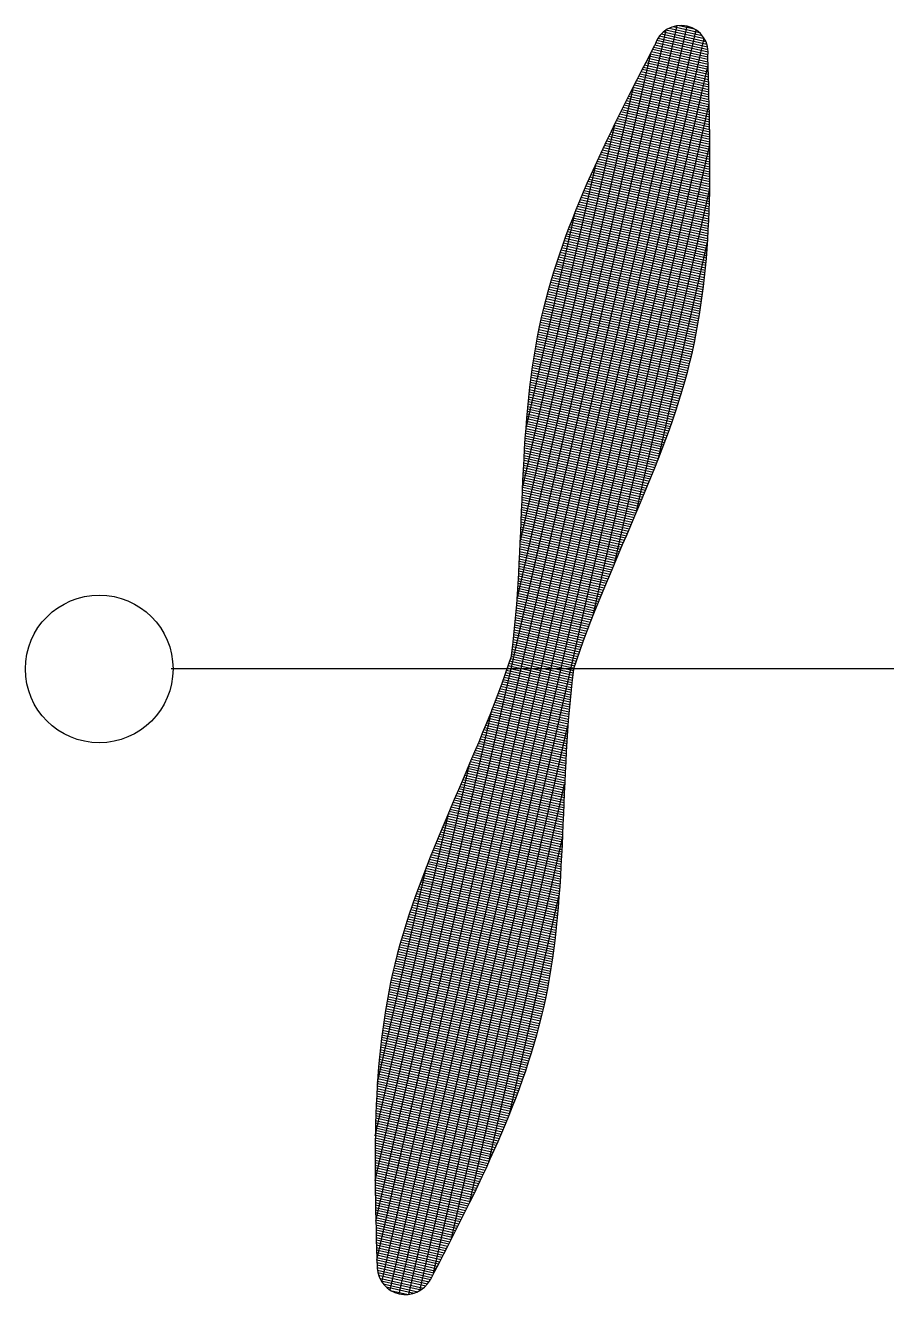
# Model space of a CAD drawing. Header units: inches. Extents: x 8.4 to 50.9, y 14.4 to 39.2.
# Drawn here: x 33.5567 to 33.8385, y 25.4927 to 25.9081 of the extents above; entities that cross this region are included whole.
import ezdxf

# ---------------------------------------------------------------- set-up
doc = ezdxf.new("R2010")
doc.units = ezdxf.units.IN
doc.header["$MEASUREMENT"] = 0
doc.layers.add('02', color=2, linetype='Continuous')

msp = doc.modelspace()

# ---------------------------------------------------------------- linework, layer by layer
at = {"layer": '02'}
for p, q in [((33.67339, 25.49682), (33.76644, 25.9067)), ((33.67605, 25.4942), (33.77, 25.90803)), ((33.67902, 25.49295), (33.77323, 25.9079)), ((33.68224, 25.49279), (33.77619, 25.90663)), ((33.76424, 25.90468), (33.77996, 25.90111)), ((33.76483, 25.90536), (33.77973, 25.90198)), ((33.76552, 25.90602), (33.77938, 25.90287)), ((33.76635, 25.90664), (33.7789, 25.90379)), ((33.76737, 25.90722), (33.77823, 25.90476)), ((33.76869, 25.90774), (33.77727, 25.90579)), ((33.77068, 25.9081), (33.77563, 25.90698)), ((33.68577, 25.49399), (33.77883, 25.9039)), ((33.76238, 25.90103), (33.78007, 25.89702)), ((33.76274, 25.90176), (33.78005, 25.89783)), ((33.763, 25.90252), (33.78014, 25.89863)), ((33.76334, 25.90326), (33.78016, 25.89944)), ((33.76375, 25.90398), (33.7801, 25.90026)), ((33.67176, 25.50401), (33.76153, 25.89938)), ((33.76012, 25.89666), (33.78021, 25.8921)), ((33.7605, 25.89739), (33.78019, 25.89292)), ((33.76087, 25.89812), (33.78016, 25.89374)), ((33.76125, 25.89885), (33.78014, 25.89456)), ((33.76163, 25.89957), (33.78012, 25.89538)), ((33.762, 25.9003), (33.78009, 25.8962)), ((33.69032, 25.49972), (33.78012, 25.89524)), ((33.75787, 25.89229), (33.78035, 25.88718)), ((33.75825, 25.89302), (33.78033, 25.888)), ((33.75862, 25.89374), (33.78031, 25.88882)), ((33.75899, 25.89447), (33.78029, 25.88964)), ((33.75937, 25.8952), (33.78026, 25.89046)), ((33.75975, 25.89593), (33.78024, 25.89128)), ((33.71763, 25.72037), (33.75569, 25.88802)), ((33.75601, 25.88864), (33.78046, 25.88309)), ((33.75638, 25.88937), (33.78044, 25.88391)), ((33.75675, 25.8901), (33.78042, 25.88473)), ((33.75712, 25.89083), (33.7804, 25.88554)), ((33.7575, 25.89156), (33.78038, 25.88636)), ((33.75378, 25.88426), (33.78058, 25.87818)), ((33.75415, 25.88499), (33.78056, 25.879)), ((33.75452, 25.88572), (33.78054, 25.87981)), ((33.75489, 25.88645), (33.78052, 25.88063)), ((33.75526, 25.88718), (33.7805, 25.88145)), ((33.75563, 25.88791), (33.78048, 25.88227)), ((33.74237, 25.71462), (33.78048, 25.88247)), ((33.75159, 25.87988), (33.78066, 25.87328)), ((33.75195, 25.88061), (33.78065, 25.87409)), ((33.75232, 25.88134), (33.78064, 25.87491)), ((33.75268, 25.88207), (33.78062, 25.87573)), ((33.75305, 25.8828), (33.78061, 25.87654)), ((33.75342, 25.88353), (33.78059, 25.87736)), ((33.71871, 25.73946), (33.74973, 25.87612)), ((33.74942, 25.87548), (33.78072, 25.86838)), ((33.74978, 25.87622), (33.78071, 25.86919)), ((33.75014, 25.87695), (33.78071, 25.87001)), ((33.7505, 25.87768), (33.7807, 25.87083)), ((33.75086, 25.87841), (33.78069, 25.87164)), ((33.75122, 25.87914), (33.78068, 25.87246)), ((33.74764, 25.87182), (33.78074, 25.8643)), ((33.748, 25.87255), (33.78074, 25.86512)), ((33.74835, 25.87329), (33.78074, 25.86593)), ((33.74871, 25.87402), (33.78073, 25.86675)), ((33.74906, 25.87475), (33.78073, 25.86756)), ((33.74555, 25.86741), (33.78073, 25.85942)), ((33.74589, 25.86815), (33.78073, 25.86024)), ((33.74624, 25.86888), (33.78074, 25.86105)), ((33.74659, 25.86962), (33.78074, 25.86186)), ((33.74694, 25.87035), (33.78074, 25.86268)), ((33.74729, 25.87108), (33.78074, 25.86349)), ((33.74965, 25.73233), (33.78071, 25.86917)), ((33.74384, 25.86373), (33.78068, 25.85536)), ((33.74418, 25.86447), (33.78069, 25.85618)), ((33.74452, 25.8652), (33.7807, 25.85699)), ((33.74486, 25.86594), (33.78071, 25.8578)), ((33.7452, 25.86667), (33.78072, 25.85861)), ((33.71946, 25.75711), (33.74349, 25.86297)), ((33.74184, 25.8593), (33.78057, 25.8505)), ((33.74217, 25.86004), (33.7806, 25.85131)), ((33.7425, 25.86078), (33.78062, 25.85212)), ((33.74283, 25.86152), (33.78063, 25.85293)), ((33.74317, 25.86225), (33.78065, 25.85374)), ((33.7435, 25.86299), (33.78067, 25.85455)), ((33.73989, 25.85486), (33.78041, 25.84566)), ((33.74021, 25.8556), (33.78044, 25.84647)), ((33.74053, 25.85634), (33.78047, 25.84727)), ((33.74086, 25.85708), (33.7805, 25.84808)), ((33.74118, 25.85782), (33.78053, 25.84889)), ((33.74151, 25.85856), (33.78055, 25.8497)), ((33.73832, 25.85114), (33.78022, 25.84163)), ((33.73863, 25.85189), (33.78027, 25.84244)), ((33.73894, 25.85263), (33.7803, 25.84324)), ((33.73926, 25.85337), (33.78034, 25.84405)), ((33.73957, 25.85412), (33.78038, 25.84485)), ((33.75659, 25.74857), (33.78067, 25.85463)), ((33.72056, 25.77632), (33.73659, 25.8469)), ((33.7365, 25.84667), (33.77994, 25.83681)), ((33.7368, 25.84742), (33.77999, 25.83761)), ((33.7371, 25.84817), (33.78004, 25.83842)), ((33.7374, 25.84891), (33.78009, 25.83922)), ((33.7377, 25.84966), (33.78014, 25.84002)), ((33.73801, 25.8504), (33.78018, 25.84083)), ((33.73504, 25.84294), (33.77964, 25.83281)), ((33.73532, 25.84369), (33.7797, 25.83361)), ((33.73561, 25.84443), (33.77977, 25.83441)), ((33.73591, 25.84518), (33.77983, 25.83521)), ((33.7362, 25.84593), (33.77988, 25.83601)), ((33.73336, 25.83843), (33.77921, 25.82802)), ((33.73363, 25.83919), (33.77929, 25.82882)), ((33.73391, 25.83994), (33.77936, 25.82962)), ((33.73419, 25.84069), (33.77944, 25.83041)), ((33.73447, 25.84144), (33.77951, 25.83121)), ((33.73475, 25.84219), (33.77957, 25.83201)), ((33.73202, 25.83467), (33.77879, 25.82405)), ((33.73229, 25.83542), (33.77888, 25.82484)), ((33.73255, 25.83618), (33.77896, 25.82564)), ((33.73282, 25.83693), (33.77905, 25.82643)), ((33.73309, 25.83768), (33.77913, 25.82723)), ((33.76388, 25.76635), (33.77996, 25.83718)), ((33.73051, 25.83013), (33.7782, 25.8193)), ((33.73075, 25.83089), (33.7783, 25.82009)), ((33.731, 25.83164), (33.7784, 25.82088)), ((33.73125, 25.8324), (33.7785, 25.82167)), ((33.73151, 25.83316), (33.7786, 25.82246)), ((33.73176, 25.83391), (33.7787, 25.82326)), ((33.72932, 25.82633), (33.77763, 25.81536)), ((33.72955, 25.82709), (33.77775, 25.81615)), ((33.72978, 25.82785), (33.77786, 25.81693)), ((33.73002, 25.82861), (33.77798, 25.81772)), ((33.73026, 25.82937), (33.77809, 25.81851)), ((33.72798, 25.82175), (33.77685, 25.81065)), ((33.7282, 25.82251), (33.77699, 25.81143)), ((33.72842, 25.82328), (33.77712, 25.81222)), ((33.72864, 25.82404), (33.77725, 25.813)), ((33.72886, 25.8248), (33.77738, 25.81379)), ((33.72909, 25.82557), (33.77751, 25.81457)), ((33.72695, 25.81791), (33.77613, 25.80675)), ((33.72715, 25.81868), (33.77628, 25.80753)), ((33.72735, 25.81945), (33.77643, 25.80831)), ((33.72756, 25.82022), (33.77657, 25.80909)), ((33.72777, 25.82098), (33.77672, 25.80987)), ((33.72582, 25.81329), (33.77515, 25.80208)), ((33.726, 25.81406), (33.77532, 25.80286)), ((33.72618, 25.81483), (33.77549, 25.80364)), ((33.72637, 25.8156), (33.77565, 25.80441)), ((33.72656, 25.81637), (33.77582, 25.80519)), ((33.72675, 25.81714), (33.77597, 25.80597)), ((33.72496, 25.80941), (33.77425, 25.79822)), ((33.72513, 25.81019), (33.77444, 25.79899)), ((33.72529, 25.81096), (33.77462, 25.79976)), ((33.72546, 25.81174), (33.7748, 25.80054)), ((33.72564, 25.81251), (33.77498, 25.80131)), ((33.72419, 25.80552), (33.77327, 25.79437)), ((33.72434, 25.8063), (33.77347, 25.79514)), ((33.72449, 25.80708), (33.77367, 25.79591)), ((33.72464, 25.80785), (33.77387, 25.79668)), ((33.7248, 25.80863), (33.77406, 25.79745)), ((33.72337, 25.80082), (33.77198, 25.78978)), ((33.7235, 25.8016), (33.7722, 25.79055)), ((33.72363, 25.80239), (33.77242, 25.79131)), ((33.72376, 25.80317), (33.77264, 25.79207)), ((33.7239, 25.80395), (33.77285, 25.79284)), ((33.72404, 25.80473), (33.77306, 25.79361)), ((33.72276, 25.79689), (33.77083, 25.78597)), ((33.72288, 25.79767), (33.77107, 25.78673)), ((33.72299, 25.79846), (33.7713, 25.78749)), ((33.72312, 25.79925), (33.77153, 25.78826)), ((33.72324, 25.80003), (33.77176, 25.78902)), ((33.72222, 25.79294), (33.76961, 25.78218)), ((33.72232, 25.79373), (33.76986, 25.78294)), ((33.72243, 25.79452), (33.77011, 25.7837)), ((33.72254, 25.79531), (33.77035, 25.78445)), ((33.72265, 25.7961), (33.77059, 25.78521)), ((33.72174, 25.78898), (33.76833, 25.7784)), ((33.72183, 25.78977), (33.76859, 25.77916)), ((33.72193, 25.79056), (33.76885, 25.77991)), ((33.72202, 25.79136), (33.76911, 25.78067)), ((33.72212, 25.79215), (33.76936, 25.78142)), ((33.72124, 25.78421), (33.76673, 25.77388)), ((33.72132, 25.785), (33.767, 25.77463)), ((33.7214, 25.7858), (33.76727, 25.77539)), ((33.72148, 25.7866), (33.76754, 25.77614)), ((33.72157, 25.78739), (33.76781, 25.77689)), ((33.72165, 25.78818), (33.76807, 25.77765)), ((33.72088, 25.78022), (33.76533, 25.77013)), ((33.72095, 25.78102), (33.76561, 25.77088)), ((33.72102, 25.78182), (33.76589, 25.77163)), ((33.72109, 25.78262), (33.76617, 25.77238)), ((33.72116, 25.78341), (33.76645, 25.77313)), ((33.72056, 25.77622), (33.76389, 25.76639)), ((33.72062, 25.77702), (33.76419, 25.76713)), ((33.72068, 25.77782), (33.76447, 25.76788)), ((33.72074, 25.77862), (33.76476, 25.76863)), ((33.72081, 25.77942), (33.76505, 25.76938)), ((33.72027, 25.77222), (33.76242, 25.76265)), ((33.72033, 25.77302), (33.76272, 25.7634)), ((33.72038, 25.77382), (33.76301, 25.76414)), ((33.72044, 25.77462), (33.76331, 25.76489)), ((33.7205, 25.77542), (33.7636, 25.76564)), ((33.72002, 25.76821), (33.76091, 25.75892)), ((33.72007, 25.76901), (33.76122, 25.75967)), ((33.72012, 25.76981), (33.76152, 25.76041)), ((33.72017, 25.77061), (33.76182, 25.76116)), ((33.72022, 25.77142), (33.76212, 25.7619)), ((33.71976, 25.76338), (33.75907, 25.75446)), ((33.7198, 25.76419), (33.75938, 25.7552)), ((33.71984, 25.76499), (33.75969, 25.75595)), ((33.71989, 25.7658), (33.75999, 25.75669)), ((33.71993, 25.7666), (33.7603, 25.75743)), ((33.71998, 25.7674), (33.76061, 25.75818)), ((33.71956, 25.75936), (33.75751, 25.75074)), ((33.7196, 25.76016), (33.75782, 25.75148)), ((33.71964, 25.76097), (33.75813, 25.75223)), ((33.71968, 25.76177), (33.75845, 25.75297)), ((33.71972, 25.76258), (33.75876, 25.75371)), ((33.71938, 25.75533), (33.75593, 25.74703)), ((33.71942, 25.75613), (33.75625, 25.74777)), ((33.71945, 25.75694), (33.75656, 25.74851)), ((33.71949, 25.75775), (33.75688, 25.74926)), ((33.71952, 25.75855), (33.75719, 25.75)), ((33.71921, 25.7513), (33.75435, 25.74332)), ((33.71924, 25.7521), (33.75467, 25.74406)), ((33.71928, 25.75291), (33.75498, 25.7448)), ((33.71931, 25.75372), (33.7553, 25.74555)), ((33.71934, 25.75452), (33.75562, 25.74629)), ((33.71904, 25.74727), (33.75276, 25.73961)), ((33.71907, 25.74807), (33.75308, 25.74035)), ((33.71911, 25.74888), (33.75339, 25.74109)), ((33.71914, 25.74969), (33.75371, 25.74184)), ((33.71917, 25.75049), (33.75403, 25.74258)), ((33.71887, 25.74324), (33.75117, 25.7359)), ((33.7189, 25.74404), (33.75149, 25.73664)), ((33.71894, 25.74485), (33.7518, 25.73739)), ((33.71897, 25.74565), (33.75212, 25.73813)), ((33.71901, 25.74646), (33.75244, 25.73887)), ((33.71866, 25.7384), (33.74927, 25.73145)), ((33.7187, 25.73921), (33.74959, 25.73219)), ((33.71873, 25.74001), (33.7499, 25.73293)), ((33.71877, 25.74082), (33.75022, 25.73368)), ((33.7188, 25.74162), (33.75054, 25.73442)), ((33.71884, 25.74243), (33.75085, 25.73516)), ((33.71847, 25.73437), (33.74771, 25.72774)), ((33.71851, 25.73518), (33.74802, 25.72848)), ((33.71855, 25.73598), (33.74833, 25.72922)), ((33.71859, 25.73679), (33.74864, 25.72996)), ((33.71862, 25.73759), (33.74896, 25.73071)), ((33.71826, 25.73035), (33.74616, 25.72402)), ((33.7183, 25.73115), (33.74646, 25.72476)), ((33.71835, 25.73196), (33.74677, 25.72551)), ((33.71839, 25.73276), (33.74708, 25.72625)), ((33.71843, 25.73357), (33.74739, 25.72699)), ((33.71803, 25.72633), (33.74463, 25.72029)), ((33.71808, 25.72714), (33.74493, 25.72104)), ((33.71813, 25.72794), (33.74524, 25.72178)), ((33.71817, 25.72874), (33.74554, 25.72253)), ((33.71822, 25.72955), (33.74585, 25.72327)), ((33.71777, 25.72232), (33.74313, 25.71656)), ((33.71782, 25.72312), (33.74343, 25.71731)), ((33.71788, 25.72393), (33.74373, 25.71806)), ((33.71793, 25.72473), (33.74403, 25.7188)), ((33.71798, 25.72553), (33.74433, 25.71955)), ((33.71747, 25.71832), (33.74167, 25.71283)), ((33.71753, 25.71912), (33.74196, 25.71357)), ((33.7176, 25.71992), (33.74225, 25.71432)), ((33.71765, 25.72072), (33.74255, 25.71507)), ((33.71771, 25.72152), (33.74284, 25.71582)), ((33.71706, 25.71353), (33.73997, 25.70833)), ((33.71714, 25.71433), (33.74025, 25.70908)), ((33.71721, 25.71512), (33.74053, 25.70983)), ((33.71728, 25.71592), (33.74081, 25.71058)), ((33.71734, 25.71672), (33.7411, 25.71133)), ((33.71741, 25.71752), (33.74138, 25.71208)), ((33.71667, 25.70955), (33.73861, 25.70457)), ((33.71675, 25.71034), (33.73888, 25.70532)), ((33.71684, 25.71114), (33.73915, 25.70607)), ((33.71691, 25.71194), (33.73942, 25.70683)), ((33.71699, 25.71273), (33.7397, 25.70758)), ((33.71623, 25.70558), (33.73729, 25.7008)), ((33.71632, 25.70637), (33.73755, 25.70155)), ((33.71641, 25.70717), (33.73781, 25.70231)), ((33.7165, 25.70796), (33.73807, 25.70306)), ((33.71659, 25.70875), (33.73834, 25.70382)), ((33.71568, 25.70163), (33.73609, 25.697)), ((33.71583, 25.70241), (33.73628, 25.69777)), ((33.71593, 25.7032), (33.73653, 25.69853)), ((33.71604, 25.704), (33.73678, 25.69928)), ((33.71613, 25.70479), (33.73704, 25.70004)), ((35.51697, 25.6975), (33.6044, 25.6975)), ((33.71415, 25.6971), (33.7355, 25.69225)), ((33.71441, 25.69785), (33.73559, 25.69304)), ((33.71467, 25.69861), (33.73569, 25.69384)), ((33.71493, 25.69936), (33.73578, 25.69463)), ((33.71518, 25.70012), (33.73588, 25.69542)), ((33.71543, 25.70088), (33.73598, 25.69621)), ((33.71282, 25.69333), (33.73508, 25.68828)), ((33.71309, 25.69408), (33.73516, 25.68907)), ((33.71336, 25.69483), (33.73524, 25.68987)), ((33.71363, 25.69559), (33.73532, 25.69066)), ((33.71389, 25.69634), (33.73541, 25.69146)), ((33.71116, 25.68882), (33.73463, 25.68349)), ((33.71144, 25.68957), (33.7347, 25.68429)), ((33.71172, 25.69032), (33.73477, 25.68509)), ((33.712, 25.69107), (33.73484, 25.68589)), ((33.71228, 25.69183), (33.73492, 25.68668)), ((33.71255, 25.69258), (33.735, 25.68748)), ((33.67141, 25.51678), (33.70947, 25.68443)), ((33.70972, 25.68508), (33.73431, 25.6795)), ((33.71001, 25.68583), (33.73437, 25.6803)), ((33.7103, 25.68658), (33.73443, 25.6811)), ((33.71059, 25.68732), (33.7345, 25.6819)), ((33.71087, 25.68807), (33.73456, 25.6827)), ((33.70795, 25.6806), (33.73397, 25.67469)), ((33.70825, 25.68134), (33.73403, 25.67549)), ((33.70855, 25.68209), (33.73408, 25.67629)), ((33.70884, 25.68284), (33.73413, 25.6771)), ((33.70914, 25.68358), (33.73419, 25.6779)), ((33.70943, 25.68433), (33.73425, 25.6787)), ((33.69616, 25.51108), (33.73427, 25.67893)), ((33.70613, 25.67613), (33.73368, 25.66987)), ((33.70644, 25.67687), (33.73373, 25.67068)), ((33.70674, 25.67762), (33.73378, 25.67148)), ((33.70705, 25.67836), (33.73382, 25.67228)), ((33.70735, 25.67911), (33.73387, 25.67309)), ((33.70765, 25.67985), (33.73392, 25.67389)), ((33.70459, 25.67241), (33.73347, 25.66585)), ((33.7049, 25.67315), (33.73351, 25.66666)), ((33.70521, 25.6739), (33.73355, 25.66746)), ((33.70552, 25.67464), (33.73359, 25.66826)), ((33.70582, 25.67538), (33.73364, 25.66907)), ((33.70271, 25.66795), (33.73324, 25.66102)), ((33.70302, 25.66869), (33.73327, 25.66183)), ((33.70334, 25.66944), (33.73331, 25.66263)), ((33.70365, 25.67018), (33.73335, 25.66344)), ((33.70396, 25.67092), (33.73339, 25.66424)), ((33.70428, 25.67167), (33.73343, 25.66505)), ((33.67117, 25.53008), (33.7022, 25.66674)), ((33.70113, 25.66424), (33.73306, 25.65699)), ((33.70145, 25.66498), (33.73309, 25.6578)), ((33.70176, 25.66572), (33.73313, 25.6586)), ((33.70208, 25.66647), (33.73317, 25.65941)), ((33.7024, 25.66721), (33.7332, 25.66021)), ((33.69923, 25.65979), (33.73286, 25.65215)), ((33.69954, 25.66053), (33.73289, 25.65296)), ((33.69986, 25.66127), (33.73292, 25.65377)), ((33.70018, 25.66201), (33.73296, 25.65457)), ((33.7005, 25.66276), (33.73299, 25.65538)), ((33.70081, 25.6635), (33.73303, 25.65618)), ((33.70211, 25.52297), (33.73318, 25.65982)), ((33.69732, 25.65534), (33.73265, 25.64732)), ((33.69764, 25.65608), (33.73269, 25.64812)), ((33.69795, 25.65682), (33.73272, 25.64893)), ((33.69827, 25.65756), (33.73276, 25.64973)), ((33.69859, 25.65831), (33.73279, 25.65054)), ((33.69891, 25.65905), (33.73282, 25.65135)), ((33.69573, 25.65163), (33.73248, 25.64329)), ((33.69605, 25.65237), (33.73252, 25.64409)), ((33.69637, 25.65311), (33.73255, 25.6449)), ((33.69668, 25.65385), (33.73259, 25.6457)), ((33.697, 25.6546), (33.73262, 25.64651)), ((33.67122, 25.54464), (33.69525, 25.6505)), ((33.69385, 25.64717), (33.73226, 25.63845)), ((33.69416, 25.64792), (33.7323, 25.63926)), ((33.69447, 25.64866), (33.73234, 25.64006)), ((33.69479, 25.6494), (33.73237, 25.64087)), ((33.6951, 25.65014), (33.73241, 25.64167)), ((33.69542, 25.65089), (33.73245, 25.64248)), ((33.69229, 25.64346), (33.73206, 25.63443)), ((33.6926, 25.6442), (33.7321, 25.63523)), ((33.69291, 25.64494), (33.73214, 25.63604)), ((33.69322, 25.64569), (33.73218, 25.63684)), ((33.69354, 25.64643), (33.73222, 25.63765)), ((33.69046, 25.63899), (33.73178, 25.62961)), ((33.69076, 25.63973), (33.73183, 25.63041)), ((33.69107, 25.64048), (33.73188, 25.63121)), ((33.69137, 25.64122), (33.73192, 25.63202)), ((33.69168, 25.64197), (33.73197, 25.63282)), ((33.69199, 25.64271), (33.73201, 25.63362)), ((33.70835, 25.53611), (33.73243, 25.64217)), ((33.68896, 25.63526), (33.73152, 25.6256)), ((33.68926, 25.636), (33.73158, 25.6264)), ((33.68956, 25.63675), (33.73163, 25.6272)), ((33.68986, 25.6375), (33.73168, 25.628)), ((33.69016, 25.63824), (33.73173, 25.6288)), ((33.67193, 25.56212), (33.68796, 25.6327)), ((33.68721, 25.63077), (33.73116, 25.62079)), ((33.6875, 25.63152), (33.73123, 25.62159)), ((33.68779, 25.63227), (33.73129, 25.62239)), ((33.68808, 25.63302), (33.73135, 25.62319)), ((33.68837, 25.63376), (33.73141, 25.62399)), ((33.68867, 25.63451), (33.73146, 25.6248)), ((33.68552, 25.62627), (33.73075, 25.61601)), ((33.6858, 25.62702), (33.73082, 25.6168)), ((33.68608, 25.62777), (33.73089, 25.6176)), ((33.68636, 25.62852), (33.73096, 25.6184)), ((33.68664, 25.62927), (33.73103, 25.6192)), ((33.68693, 25.63002), (33.7311, 25.61999)), ((33.68416, 25.62251), (33.73035, 25.61203)), ((33.68443, 25.62326), (33.73043, 25.61282)), ((33.6847, 25.62402), (33.73051, 25.61362)), ((33.68497, 25.62477), (33.73059, 25.61441)), ((33.68524, 25.62552), (33.73067, 25.61521)), ((33.71525, 25.55216), (33.73133, 25.62299)), ((33.6826, 25.61798), (33.7298, 25.60727)), ((33.68286, 25.61874), (33.72989, 25.60806)), ((33.68311, 25.61949), (33.72999, 25.60885)), ((33.68337, 25.62025), (33.73008, 25.60964)), ((33.68363, 25.621), (33.73017, 25.61044)), ((33.6839, 25.62176), (33.73026, 25.61123)), ((33.68137, 25.61419), (33.72927, 25.60332)), ((33.68161, 25.61495), (33.72938, 25.60411)), ((33.68185, 25.61571), (33.72949, 25.60489)), ((33.6821, 25.61647), (33.72959, 25.60568)), ((33.68235, 25.61722), (33.7297, 25.60648)), ((33.67997, 25.60962), (33.72856, 25.59859)), ((33.6802, 25.61039), (33.72869, 25.59938)), ((33.68043, 25.61115), (33.72881, 25.60017)), ((33.68066, 25.61191), (33.72893, 25.60095)), ((33.68089, 25.61267), (33.72905, 25.60174)), ((33.68113, 25.61343), (33.72916, 25.60253)), ((33.67889, 25.6058), (33.72789, 25.59468)), ((33.6791, 25.60657), (33.72803, 25.59546)), ((33.67931, 25.60733), (33.72816, 25.59624)), ((33.67953, 25.6081), (33.7283, 25.59703)), ((33.67975, 25.60886), (33.72843, 25.59781)), ((33.67788, 25.60196), (33.72713, 25.59078)), ((33.67808, 25.60273), (33.72729, 25.59156)), ((33.67828, 25.6035), (33.72744, 25.59234)), ((33.67848, 25.60427), (33.72759, 25.59312)), ((33.67868, 25.60503), (33.72774, 25.5939)), ((33.67679, 25.59733), (33.72612, 25.58612)), ((33.67696, 25.5981), (33.7263, 25.5869)), ((33.67714, 25.59887), (33.72647, 25.58767)), ((33.67732, 25.59965), (33.72664, 25.58845)), ((33.6775, 25.60042), (33.72681, 25.58922)), ((33.67769, 25.60119), (33.72697, 25.59)), ((33.67596, 25.59344), (33.72519, 25.58227)), ((33.67612, 25.59422), (33.72538, 25.58304)), ((33.67628, 25.595), (33.72557, 25.58381)), ((33.67645, 25.59577), (33.72576, 25.58458)), ((33.67661, 25.59655), (33.72594, 25.58535)), ((33.67521, 25.58954), (33.72418, 25.57843)), ((33.67536, 25.59032), (33.72439, 25.57919)), ((33.6755, 25.59111), (33.72459, 25.57996)), ((33.67565, 25.59189), (33.7248, 25.58073)), ((33.67581, 25.59266), (33.725, 25.5815)), ((33.67442, 25.58484), (33.72287, 25.57384)), ((33.67454, 25.58563), (33.72309, 25.5746)), ((33.67467, 25.58641), (33.72332, 25.57537)), ((33.6748, 25.58719), (33.72354, 25.57613)), ((33.67494, 25.58798), (33.72376, 25.57689)), ((33.67507, 25.58876), (33.72397, 25.57766)), ((33.67383, 25.5809), (33.7217, 25.57004)), ((33.67394, 25.58169), (33.72194, 25.5708)), ((33.67406, 25.58248), (33.72217, 25.57156)), ((33.67418, 25.58327), (33.72241, 25.57232)), ((33.67429, 25.58405), (33.72264, 25.57308)), ((33.67332, 25.57695), (33.72046, 25.56625)), ((33.67341, 25.57774), (33.72071, 25.567)), ((33.67351, 25.57853), (33.72096, 25.56776)), ((33.67362, 25.57932), (33.72121, 25.56852)), ((33.67372, 25.58011), (33.72145, 25.56928)), ((33.67286, 25.57298), (33.71915, 25.56247)), ((33.67295, 25.57378), (33.71942, 25.56323)), ((33.67304, 25.57457), (33.71968, 25.56398)), ((33.67313, 25.57537), (33.71994, 25.56474)), ((33.67322, 25.57616), (33.7202, 25.56549)), ((33.6724, 25.5682), (33.7175, 25.55796)), ((33.67247, 25.569), (33.71778, 25.55872)), ((33.67255, 25.5698), (33.71806, 25.55947)), ((33.67262, 25.5706), (33.71834, 25.56022)), ((33.6727, 25.57139), (33.71861, 25.56097)), ((33.67278, 25.57219), (33.71888, 25.56172)), ((33.67208, 25.56421), (33.71607, 25.55422)), ((33.67214, 25.56501), (33.71636, 25.55497)), ((33.6722, 25.56581), (33.71665, 25.55572)), ((33.67227, 25.56661), (33.71694, 25.55647)), ((33.67233, 25.56741), (33.71722, 25.55722)), ((33.67181, 25.5602), (33.71458, 25.55049)), ((33.67186, 25.561), (33.71488, 25.55123)), ((33.67191, 25.5618), (33.71518, 25.55198)), ((33.67197, 25.56261), (33.71548, 25.55273)), ((33.67202, 25.56341), (33.71578, 25.55347)), ((33.67159, 25.55618), (33.71304, 25.54677)), ((33.67163, 25.55698), (33.71335, 25.54751)), ((33.67167, 25.55779), (33.71366, 25.54826)), ((33.67172, 25.55859), (33.71397, 25.549)), ((33.67176, 25.5594), (33.71428, 25.54974)), ((33.67142, 25.55215), (33.71145, 25.54306)), ((33.67145, 25.55295), (33.71177, 25.5438)), ((33.67149, 25.55376), (33.71209, 25.54454)), ((33.67152, 25.55457), (33.71241, 25.54528)), ((33.67156, 25.55537), (33.71273, 25.54603)), ((33.6713, 25.54811), (33.70982, 25.53936)), ((33.67132, 25.54892), (33.71015, 25.5401)), ((33.67134, 25.54972), (33.71048, 25.54084)), ((33.67137, 25.55053), (33.71081, 25.54158)), ((33.67139, 25.55134), (33.71113, 25.54232)), ((33.6712, 25.54325), (33.70781, 25.53493)), ((33.67121, 25.54406), (33.70815, 25.53567)), ((33.67122, 25.54487), (33.70849, 25.53641)), ((33.67124, 25.54568), (33.70882, 25.53715)), ((33.67126, 25.54649), (33.70916, 25.53788)), ((33.67128, 25.5473), (33.70949, 25.53862)), ((33.67115, 25.53919), (33.7061, 25.53125)), ((33.67116, 25.54), (33.70644, 25.53199)), ((33.67117, 25.54081), (33.70679, 25.53272)), ((33.67118, 25.54162), (33.70713, 25.53346)), ((33.67119, 25.54243), (33.70747, 25.5342)), ((33.67114, 25.53675), (33.70505, 25.52905)), ((33.67114, 25.53593), (33.7047, 25.52831)), ((33.67114, 25.53512), (33.70435, 25.52758)), ((33.67115, 25.53837), (33.70575, 25.53052)), ((33.67115, 25.53756), (33.7054, 25.52978)), ((33.67115, 25.5343), (33.704, 25.52685)), ((33.67115, 25.53349), (33.70364, 25.52611)), ((33.67115, 25.53267), (33.70329, 25.52538)), ((33.67116, 25.53186), (33.70293, 25.52465)), ((33.67116, 25.53104), (33.70257, 25.52391)), ((33.67117, 25.53023), (33.70222, 25.52318)), ((33.67118, 25.52941), (33.70186, 25.52245)), ((33.67119, 25.5286), (33.7015, 25.52172)), ((33.6712, 25.52778), (33.70114, 25.52098)), ((33.67121, 25.52696), (33.70077, 25.52025)), ((33.67122, 25.52615), (33.70041, 25.51952)), ((33.67123, 25.52533), (33.70005, 25.51879)), ((33.67124, 25.52451), (33.69968, 25.51806)), ((33.67126, 25.5237), (33.69932, 25.51733)), ((33.67127, 25.52288), (33.69895, 25.5166)), ((33.67129, 25.52206), (33.69858, 25.51587)), ((33.67131, 25.52124), (33.69821, 25.51514)), ((33.67132, 25.52043), (33.69785, 25.51441)), ((33.67134, 25.51961), (33.69748, 25.51367)), ((33.67136, 25.51879), (33.69711, 25.51294)), ((33.67138, 25.51797), (33.69674, 25.51222)), ((33.6714, 25.51715), (33.69637, 25.51149)), ((33.67142, 25.51634), (33.69599, 25.51076)), ((33.67144, 25.51552), (33.69562, 25.51003)), ((33.67146, 25.5147), (33.69525, 25.5093)), ((33.67148, 25.51388), (33.69488, 25.50857)), ((33.6715, 25.51306), (33.6945, 25.50784)), ((33.67152, 25.51224), (33.69413, 25.50711)), ((33.67155, 25.51142), (33.69376, 25.50638)), ((33.67157, 25.5106), (33.69338, 25.50565)), ((33.67159, 25.50978), (33.69301, 25.50492)), ((33.67162, 25.50896), (33.69263, 25.50419)), ((33.67164, 25.50815), (33.69226, 25.50346)), ((33.67166, 25.50733), (33.69188, 25.50274)), ((33.67169, 25.50651), (33.6915, 25.50201)), ((33.67171, 25.50569), (33.69113, 25.50128)), ((33.67174, 25.50487), (33.69075, 25.50055)), ((33.67176, 25.50405), (33.69038, 25.49982)), ((33.67179, 25.50323), (33.69, 25.49909)), ((33.67181, 25.50241), (33.68962, 25.49836)), ((33.67184, 25.50159), (33.68925, 25.49764)), ((33.67191, 25.50076), (33.68883, 25.49692)), ((33.67206, 25.49991), (33.68832, 25.49622)), ((33.6723, 25.49904), (33.68773, 25.49554)), ((33.67265, 25.49815), (33.68703, 25.49488)), ((33.67313, 25.49722), (33.68619, 25.49426)), ((33.6738, 25.49626), (33.68518, 25.49368)), ((33.67473, 25.49523), (33.68389, 25.49315)), ((33.67625, 25.49408), (33.68203, 25.49276))]:
    msp.add_line(p, q, dxfattribs=at)
msp.add_circle((33.58088, 25.6975), 0.02416, dxfattribs=at)
for centre, radius, start, end in [((33.77127, 25.89922), 0.0089, 350.5484, 163.8691), ((33.68108, 25.50197), 0.00925, 183.4433, 330.9742)]:
    msp.add_arc(centre, radius, start, end, dxfattribs=at)
for points in [[(33.71576, 25.7019), (33.72049, 25.73723), (33.71506, 25.80946), (33.74724, 25.87173), (33.76272, 25.90169)], [(33.73612, 25.69727), (33.74712, 25.73119), (33.7832, 25.79399), (33.78107, 25.86405), (33.78004, 25.89776)], [(33.71576, 25.7019), (33.70477, 25.66798), (33.66868, 25.60518), (33.67082, 25.53512), (33.67184, 25.50141)], [(33.73612, 25.69727), (33.73139, 25.66194), (33.73682, 25.58971), (33.70465, 25.52744), (33.68917, 25.49748)]]:
    msp.add_open_spline(points, degree=3, knots=[290.891993, 290.891993, 290.891993, 290.891993, 438.265029, 574.903543, 574.903543, 574.903543, 574.903543], dxfattribs=at)

doc.saveas('drawing.dxf')
